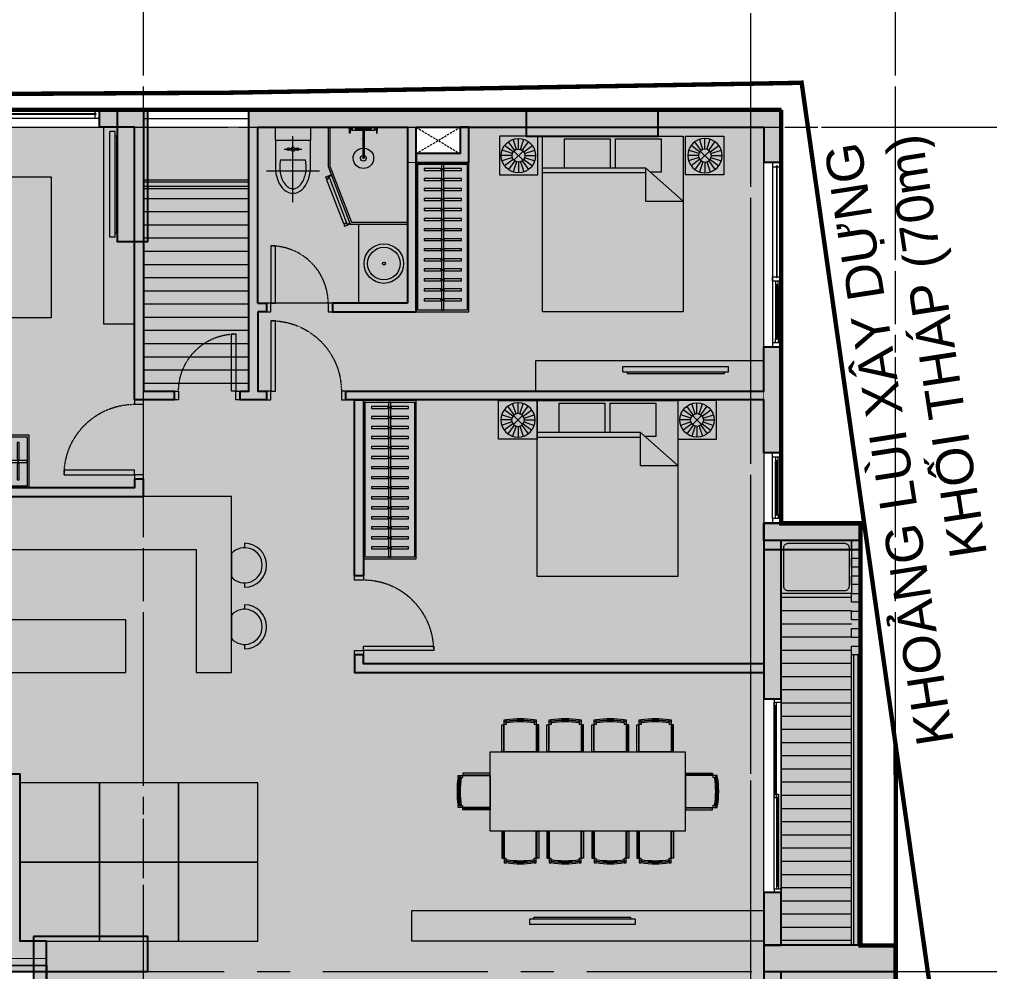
# Model space of a CAD drawing. Header units: millimetres. Extents: x -100356 to 314685, y 446 to 1273965.
# Drawn here: x 71782 to 82809, y 1026532 to 1037358 of the extents above; entities that cross this region are included whole.
import ezdxf
from ezdxf.enums import TextEntityAlignment as Align

# ---------------------------------------------------------------- set-up
doc = ezdxf.new("R2010")
doc.units = ezdxf.units.MM
for name, pattern in [('A1 - dp$0$DASHED2', [0.375, 0.25, -0.125]), ('CENTER', [2, 1.25, -0.25, 0.25, -0.25]), ('CENTER2', [28.575, 19.05, -3.175, 3.175, -3.175]), ('Dash', [6, 3, -3]), ('DASHED2', [0.375, 0.25, -0.125]), ('Kume - Grid Line', [10.5, 6, -1.25, 2, -1.25]), ('VL2 - tb$0$HIDDEN', [0.375, 0.25, -0.125]), ('VL4 - dp$0$HIDDEN', [0.375, 0.25, -0.125])]:
    doc.linetypes.add(name, pattern=pattern)
for name, color, linetype, lineweight in [('@ color hatch', 7, 'Continuous', 13), ('A-_ANOT----_D', 7, 'Continuous', 5), ('A.Axis', 251, 'CENTER2', 13), ('A1 - dp$0$A.Door', 4, 'Continuous', 13), ('A1 - dp$0$A.HACH 250', 250, 'Continuous', 5), ('A1 - dp$0$CUA', 5, 'Continuous', 9), ('A1 - dp$0$FURNITURE', 8, 'Continuous', 5), ('A1 - dp$0$KHCUA', 3, 'Continuous', 13), ('A1 - dp$0$TUONG 2', 2, 'Continuous', 25), ('A2 - dp$0$A.Door', 4, 'Continuous', 13), ('A2 - dp$0$A.HACH 250', 250, 'Continuous', 5), ('A2 - dp$0$CUA', 5, 'Continuous', 9), ('A2 - dp$0$TUONG 2', 2, 'Continuous', 25), ('A3 - dp$0$FURNITURE', 8, 'Continuous', 5), ('A3 - dp$0$TUONG 2', 2, 'Continuous', 25), ('GJ', 1, 'Continuous', 13), ('Hatch-wall', 251, 'Continuous', 5), ('KÍNH', 150, 'Continuous', 9), ('LC.HA', 250, 'Continuous', 9), ('LGI', 250, 'CENTER', 9), ('TEXT', 6, 'Continuous', 20), ('VL2 - tb$0$A.Door', 4, 'Continuous', 13), ('VL2 - tb$0$A.HACH 250', 250, 'Continuous', 5), ('VL2 - tb$0$CUA', 5, 'Continuous', 9), ('VL2 - tb$0$FURNITURE', 8, 'Continuous', 5), ('VL2 - tb$0$TUONG 2', 2, 'Continuous', 35), ('VL3 - tb$0$$7$FURNITURE', 8, 'Continuous', 5), ('VL4 - dp$0$CUA', 5, 'Continuous', 9)]:
    doc.layers.add(name, color=color, linetype=linetype, lineweight=lineweight)
doc.layers.add('STR', color=7, linetype='Continuous')
doc.styles.add('A1 - dp$0$GHICHU-C', font='Font - TrueType - Arial.ttf', dxfattribs={"width": 0.7})
doc.styles.add('VnArial', font='Font - TrueType - Arial.ttf')

# ---------------------------------------------------------------- blocks, each defined once
blk = doc.blocks.new('VL4 - dp$0$Bed 1600')
at = {"linetype": 'Continuous'}
for p, q in [((2, -80), (2, 0)), ((2, 0), (66, 0)), ((66, 0), (66, -80)), ((12, -1.2), (32.8, -1.2)), ((12, -14.4), (12, -1.2)), ((32.8, -1.2), (32.8, -14.4)), ((35.2, -1.2), (56, -1.2)), ((35.2, -14.4), (35.2, -1.2)), ((56, -1.2), (56, -16.4)), ((2, -14.4), (48.8, -14.4)), ((48.8, -16.8), (2, -16.8)), ((66, -29.6), (48.8, -14.4)), ((48.8, -14.4), (48.8, -29.6)), ((56, -16.4), (50.8, -16.4)), ((48.8, -29.6), (66, -29.6)), ((66, -80), (2, -80))]:
    blk.add_line(p, q, dxfattribs=at)
blk = doc.blocks.new('VL4 - dp$0$tab')
for p, q in [((439, 0), (0, 0)), ((0, 0), (0, -439)), ((439, -439), (439, 0)), ((158, -179), (60, -108)), ((174, -163), (103, -65)), ((195, -153), (157, -37)), ((217, -149), (217, -27)), ((240, -153), (278, -37)), ((260, -163), (332, -65)), ((277, -179), (375, -108)), ((148, -200), (32, -162)), ((166, -171), (269, -274)), ((269, -171), (166, -274)), ((287, -200), (403, -162)), ((144, -222), (22, -222)), ((148, -245), (32, -283)), ((158, -265), (60, -337)), ((174, -282), (103, -380)), ((195, -292), (157, -408)), ((217, -296), (217, -418)), ((217, -296), (217, -418)), ((240, -292), (278, -408)), ((260, -282), (332, -380)), ((277, -265), (375, -337)), ((287, -245), (403, -283)), ((291, -222), (412, -222)), ((0, -439), (439, -439))]:
    blk.add_line(p, q)
for radius in [195, 73.2]:
    blk.add_circle((217, -222), radius)
blk = doc.blocks.new('*U189')
for points in [[(0, 100), (50, 100), (50, 0), (0, 0)], [(50, 0), (100, 0), (100, -800), (50, -800)], [(850, 100), (900, 100), (900, 0), (850, 0)]]:
    blk.add_lwpolyline(points, close=True)
at = {"linetype": 'VL4 - dp$0$HIDDEN'}
blk.add_arc((50, 0), 800, 270, 0, dxfattribs=at)
blk = doc.blocks.new('*U195')
for points in [[(0, 600), (0, 0), (1800, 0), (1800, 600)], [(1780, 580), (1780, 20), (20, 20), (20, 580)]]:
    blk.add_lwpolyline(points, close=True)
at = {"ltscale": 6}
for points in [[(91, 313), (91, 515), (69, 515), (69, 313)], [(205, 313), (205, 515), (183, 515), (183, 313)], [(319, 313), (319, 515), (297, 515), (297, 313)], [(433, 313), (433, 515), (411, 515), (411, 313)], [(547, 313), (547, 515), (525, 515), (525, 313)], [(661, 313), (661, 515), (639, 515), (639, 313)], [(775, 313), (775, 515), (753, 515), (753, 313)], [(889, 313), (889, 515), (867, 515), (867, 313)], [(1003, 313), (1003, 515), (981, 515), (981, 313)], [(1117, 313), (1117, 515), (1095, 515), (1095, 313)], [(1231, 313), (1231, 515), (1209, 515), (1209, 313)], [(1345, 313), (1345, 515), (1323, 515), (1323, 313)], [(1459, 313), (1459, 515), (1437, 515), (1437, 313)], [(1573, 313), (1573, 515), (1551, 515), (1551, 313)], [(1687, 313), (1687, 515), (1665, 515), (1665, 313)], [(69, 287), (69, 92), (91, 92), (91, 287)], [(183, 287), (183, 92), (205, 92), (205, 287)], [(297, 287), (297, 92), (319, 92), (319, 287)], [(411, 287), (411, 92), (433, 92), (433, 287)], [(525, 287), (525, 92), (547, 92), (547, 287)], [(639, 287), (639, 92), (661, 92), (661, 287)], [(753, 287), (753, 92), (775, 92), (775, 287)], [(867, 287), (867, 92), (889, 92), (889, 287)], [(981, 287), (981, 92), (1003, 92), (1003, 287)], [(1095, 287), (1095, 92), (1117, 92), (1117, 287)], [(1209, 287), (1209, 92), (1231, 92), (1231, 287)], [(1323, 287), (1323, 92), (1345, 92), (1345, 287)], [(1437, 287), (1437, 92), (1459, 92), (1459, 287)], [(1551, 287), (1551, 92), (1573, 92), (1573, 287)], [(1665, 287), (1665, 92), (1687, 92), (1687, 287)]]:
    blk.add_lwpolyline(points, dxfattribs=at)
for points in [[(1780, 287), (1780, 313), (20, 313), (20, 287)], [(83, 319), (78, 319), (78, 280), (83, 280)], [(197, 319), (192, 319), (192, 280), (197, 280)], [(311, 319), (306, 319), (306, 280), (311, 280)], [(425, 319), (420, 319), (420, 280), (425, 280)], [(539, 319), (534, 319), (534, 280), (539, 280)], [(653, 319), (648, 319), (648, 280), (653, 280)], [(767, 319), (762, 319), (762, 280), (767, 280)], [(881, 319), (876, 319), (876, 280), (881, 280)], [(995, 319), (990, 319), (990, 280), (995, 280)], [(1109, 319), (1104, 319), (1104, 280), (1109, 280)], [(1223, 319), (1218, 319), (1218, 280), (1223, 280)], [(1337, 319), (1332, 319), (1332, 280), (1337, 280)], [(1451, 319), (1446, 319), (1446, 280), (1451, 280)], [(1565, 319), (1560, 319), (1560, 280), (1565, 280)], [(1679, 319), (1674, 319), (1674, 280), (1679, 280)]]:
    blk.add_lwpolyline(points, close=True, dxfattribs=at)
blk = doc.blocks.new('VL4 - dp$0$A$C4E823157')
for p, q in [((-600, 20), (-600, 80)), ((-600, 80), (600, 80)), ((-600, 20), (600, 20)), ((-551, 20), (-551, 0)), ((-551, 0), (551, 0)), ((551, 20), (551, 0)), ((600, 20), (600, 80))]:
    blk.add_line(p, q)
blk = doc.blocks.new('VL2 - tb$0$A$C6FE626A3')
for p, q in [((-90, 606), (-150, 606)), ((-150, -594), (-150, 606)), ((-90, -594), (-90, 606)), ((-90, 557), (-70, 557)), ((-70, -545), (-70, 557)), ((-90, -545), (-70, -545)), ((-90, -594), (-150, -594))]:
    blk.add_line(p, q)
blk = doc.blocks.new('*U294')
for points in [[(0, 600), (0, 0), (1800, 0), (1800, 600)], [(1780, 580), (1780, 20), (20, 20), (20, 580)]]:
    blk.add_lwpolyline(points, close=True)
at = {"ltscale": 6}
for points in [[(91, 313), (91, 515), (69, 515), (69, 313)], [(205, 313), (205, 515), (183, 515), (183, 313)], [(319, 313), (319, 515), (297, 515), (297, 313)], [(433, 313), (433, 515), (411, 515), (411, 313)], [(547, 313), (547, 515), (525, 515), (525, 313)], [(661, 313), (661, 515), (639, 515), (639, 313)], [(775, 313), (775, 515), (753, 515), (753, 313)], [(889, 313), (889, 515), (867, 515), (867, 313)], [(1003, 313), (1003, 515), (981, 515), (981, 313)], [(1117, 313), (1117, 515), (1095, 515), (1095, 313)], [(1231, 313), (1231, 515), (1209, 515), (1209, 313)], [(1345, 313), (1345, 515), (1323, 515), (1323, 313)], [(1459, 313), (1459, 515), (1437, 515), (1437, 313)], [(1573, 313), (1573, 515), (1551, 515), (1551, 313)], [(1687, 313), (1687, 515), (1665, 515), (1665, 313)], [(69, 287), (69, 92), (91, 92), (91, 287)], [(183, 287), (183, 92), (205, 92), (205, 287)], [(297, 287), (297, 92), (319, 92), (319, 287)], [(411, 287), (411, 92), (433, 92), (433, 287)], [(525, 287), (525, 92), (547, 92), (547, 287)], [(639, 287), (639, 92), (661, 92), (661, 287)], [(753, 287), (753, 92), (775, 92), (775, 287)], [(867, 287), (867, 92), (889, 92), (889, 287)], [(981, 287), (981, 92), (1003, 92), (1003, 287)], [(1095, 287), (1095, 92), (1117, 92), (1117, 287)], [(1209, 287), (1209, 92), (1231, 92), (1231, 287)], [(1323, 287), (1323, 92), (1345, 92), (1345, 287)], [(1437, 287), (1437, 92), (1459, 92), (1459, 287)], [(1551, 287), (1551, 92), (1573, 92), (1573, 287)], [(1665, 287), (1665, 92), (1687, 92), (1687, 287)]]:
    blk.add_lwpolyline(points, dxfattribs=at)
for points in [[(1780, 287), (1780, 313), (20, 313), (20, 287)], [(83, 319), (78, 319), (78, 280), (83, 280)], [(197, 319), (192, 319), (192, 280), (197, 280)], [(311, 319), (306, 319), (306, 280), (311, 280)], [(425, 319), (420, 319), (420, 280), (425, 280)], [(539, 319), (534, 319), (534, 280), (539, 280)], [(653, 319), (648, 319), (648, 280), (653, 280)], [(767, 319), (762, 319), (762, 280), (767, 280)], [(881, 319), (876, 319), (876, 280), (881, 280)], [(995, 319), (990, 319), (990, 280), (995, 280)], [(1109, 319), (1104, 319), (1104, 280), (1109, 280)], [(1223, 319), (1218, 319), (1218, 280), (1223, 280)], [(1337, 319), (1332, 319), (1332, 280), (1337, 280)], [(1451, 319), (1446, 319), (1446, 280), (1451, 280)], [(1565, 319), (1560, 319), (1560, 280), (1565, 280)], [(1679, 319), (1674, 319), (1674, 280), (1679, 280)]]:
    blk.add_lwpolyline(points, close=True, dxfattribs=at)
blk = doc.blocks.new('VL2 - tb$0$Bed 1600')
at = {"linetype": 'Continuous'}
for p, q in [((2, -80), (2, 0)), ((2, 0), (66, 0)), ((66, 0), (66, -80)), ((12, -1.2), (32.8, -1.2)), ((12, -14.4), (12, -1.2)), ((32.8, -1.2), (32.8, -14.4)), ((35.2, -1.2), (56, -1.2)), ((35.2, -14.4), (35.2, -1.2)), ((56, -1.2), (56, -16.4)), ((2, -14.4), (48.8, -14.4)), ((48.8, -16.8), (2, -16.8)), ((66, -29.6), (48.8, -14.4)), ((48.8, -14.4), (48.8, -29.6)), ((56, -16.4), (50.8, -16.4)), ((48.8, -29.6), (66, -29.6)), ((66, -80), (2, -80))]:
    blk.add_line(p, q, dxfattribs=at)
blk = doc.blocks.new('VL2 - tb$0$cua so 1')
at = {"layer": 'VL2 - tb$0$A.Door', "ltscale": 0.5}
for p, q in [((1400, 65), (2000, 65)), ((1400, 35), (2000, 35))]:
    blk.add_line(p, q, dxfattribs=at)
for points in [[(0, 0), (2100, 0), (2100, 100), (0, 100)], [(2050, 100), (2050, 0), (2100, 0), (2100, 100)]]:
    blk.add_lwpolyline(points, close=True, dxfattribs=at)
for points in [[(50, 55), (50, 100), (0, 100), (0, 0), (50, 0), (50, 45), (40, 45), (40, 55), (50, 55)], [(1300, 55), (1300, 100), (1350, 100), (1350, 0), (1300, 0), (1300, 45), (1310, 45), (1310, 55), (1300, 55)], [(1400, 55), (1400, 65), (1350, 65), (1350, 35), (1400, 35), (1400, 45), (1390, 45), (1390, 55), (1400, 55)], [(2000, 55), (2000, 65), (2050, 65), (2050, 35), (2000, 35), (2000, 45), (2010, 45), (2010, 55), (2000, 55)]]:
    blk.add_lwpolyline(points, dxfattribs=at)
at = {"layer": 'VL2 - tb$0$A.HACH 250', "ltscale": 0.5}
for points in [[(40, 45), (1310, 45), (1310, 55), (40, 55)], [(1390, 45), (2010, 45), (2010, 55), (1390, 55)]]:
    blk.add_lwpolyline(points, close=True, dxfattribs=at)
blk = doc.blocks.new('*U414')
for points in [[(0, 600), (0, 0), (1700, 0), (1700, 600)], [(1680, 580), (1680, 20), (20, 20), (20, 580)]]:
    blk.add_lwpolyline(points, close=True)
at = {"ltscale": 6}
for points in [[(91, 313), (91, 515), (69, 515), (69, 313)], [(205, 313), (205, 515), (183, 515), (183, 313)], [(319, 313), (319, 515), (297, 515), (297, 313)], [(433, 313), (433, 515), (411, 515), (411, 313)], [(547, 313), (547, 515), (525, 515), (525, 313)], [(661, 313), (661, 515), (639, 515), (639, 313)], [(775, 313), (775, 515), (753, 515), (753, 313)], [(889, 313), (889, 515), (867, 515), (867, 313)], [(1003, 313), (1003, 515), (981, 515), (981, 313)], [(1117, 313), (1117, 515), (1095, 515), (1095, 313)], [(1231, 313), (1231, 515), (1209, 515), (1209, 313)], [(1345, 313), (1345, 515), (1323, 515), (1323, 313)], [(1459, 313), (1459, 515), (1437, 515), (1437, 313)], [(1573, 313), (1573, 515), (1551, 515), (1551, 313)], [(69, 287), (69, 92), (91, 92), (91, 287)], [(183, 287), (183, 92), (205, 92), (205, 287)], [(297, 287), (297, 92), (319, 92), (319, 287)], [(411, 287), (411, 92), (433, 92), (433, 287)], [(525, 287), (525, 92), (547, 92), (547, 287)], [(639, 287), (639, 92), (661, 92), (661, 287)], [(753, 287), (753, 92), (775, 92), (775, 287)], [(867, 287), (867, 92), (889, 92), (889, 287)], [(981, 287), (981, 92), (1003, 92), (1003, 287)], [(1095, 287), (1095, 92), (1117, 92), (1117, 287)], [(1209, 287), (1209, 92), (1231, 92), (1231, 287)], [(1323, 287), (1323, 92), (1345, 92), (1345, 287)], [(1437, 287), (1437, 92), (1459, 92), (1459, 287)], [(1551, 287), (1551, 92), (1573, 92), (1573, 287)]]:
    blk.add_lwpolyline(points, dxfattribs=at)
for points in [[(1680, 287), (1680, 313), (20, 313), (20, 287)], [(83, 319), (78, 319), (78, 280), (83, 280)], [(197, 319), (192, 319), (192, 280), (197, 280)], [(311, 319), (306, 319), (306, 280), (311, 280)], [(425, 319), (420, 319), (420, 280), (425, 280)], [(539, 319), (534, 319), (534, 280), (539, 280)], [(653, 319), (648, 319), (648, 280), (653, 280)], [(767, 319), (762, 319), (762, 280), (767, 280)], [(881, 319), (876, 319), (876, 280), (881, 280)], [(995, 319), (990, 319), (990, 280), (995, 280)], [(1109, 319), (1104, 319), (1104, 280), (1109, 280)], [(1223, 319), (1218, 319), (1218, 280), (1223, 280)], [(1337, 319), (1332, 319), (1332, 280), (1337, 280)], [(1451, 319), (1446, 319), (1446, 280), (1451, 280)], [(1565, 319), (1560, 319), (1560, 280), (1565, 280)]]:
    blk.add_lwpolyline(points, close=True, dxfattribs=at)
blk = doc.blocks.new('VL2 - tb$0$tab')
for p, q in [((439, 0), (0, 0)), ((0, 0), (0, -439)), ((439, -439), (439, 0)), ((158, -179), (60, -108)), ((174, -163), (103, -65)), ((195, -153), (157, -37)), ((217, -149), (217, -27)), ((240, -153), (278, -37)), ((260, -163), (332, -65)), ((277, -179), (375, -108)), ((148, -200), (32, -162)), ((166, -171), (269, -274)), ((269, -171), (166, -274)), ((287, -200), (403, -162)), ((144, -222), (22, -222)), ((148, -245), (32, -283)), ((158, -265), (60, -337)), ((174, -282), (103, -380)), ((195, -292), (157, -408)), ((217, -296), (217, -418)), ((217, -296), (217, -418)), ((240, -292), (278, -408)), ((260, -282), (332, -380)), ((277, -265), (375, -337)), ((287, -245), (403, -283)), ((291, -222), (412, -222)), ((0, -439), (439, -439))]:
    blk.add_line(p, q)
for radius in [195, 73.2]:
    blk.add_circle((217, -222), radius)
blk = doc.blocks.new('*U135')
for points in [[(-700, 100), (-750, 100), (-750, 0), (-700, 0)], [(-50, 0), (-100, 0), (-100, -650), (-50, -650)], [(0, 100), (-50, 100), (-50, 0), (0, 0)]]:
    blk.add_lwpolyline(points, close=True)
at = {"linetype": 'VL2 - tb$0$HIDDEN'}
blk.add_arc((-50, 0), 650, 180, 270, dxfattribs=at)
blk = doc.blocks.new('A1 - dp$0$A$C4168242D')
for points in [[(300, 750), (300, 0)], [(0, 400), (600, 400)], [(100, 350), (100, 50), (500, 50), (500, 350)], [(157, 276), (443, 276)], [(400, 150), (200, 150)]]:
    blk.add_lwpolyline(points)
for centre, radius in [((250, 150), 15), ((300, 150), 25), ((350, 150), 15)]:
    blk.add_circle(centre, radius)
blk.add_ellipse((300, 350), major_axis=(0, 300), ratio=0.666667, start_param=4.712389, end_param=7.853982)
blk.add_open_spline([(443, 276), (444, 283), (446, 291), (449, 313), (450, 328), (450, 356), (450, 370), (447, 399), (445, 413), (440, 440), (437, 453), (428, 478), (424, 490), (413, 512), (408, 522), (396, 540), (391, 547), (380, 560), (374, 566), (363, 576), (357, 580), (346, 588), (340, 591), (328, 595), (323, 597), (311, 599), (306, 600), (295, 600), (289, 600), (278, 597), (273, 596), (261, 591), (255, 588), (244, 581), (238, 577), (226, 567), (221, 561), (210, 548), (204, 541), (194, 525), (189, 517), (180, 499), (176, 489), (169, 469), (165, 459), (160, 437), (157, 426), (153, 404), (152, 392), (150, 369), (150, 357), (150, 333), (151, 321), (153, 298), (155, 287), (157, 276)], degree=3, knots=[4.428595, 4.428595, 4.428595, 4.428595, 4.521718, 4.521718, 4.681946, 4.681946, 4.842175, 4.842175, 5.002403, 5.002403, 5.162632, 5.162632, 5.32286, 5.32286, 5.483089, 5.483089, 5.615862, 5.615862, 5.748636, 5.748636, 5.88141, 5.88141, 6.014184, 6.014184, 6.146958, 6.146958, 6.279732, 6.279732, 6.412506, 6.412506, 6.545279, 6.545279, 6.678053, 6.678053, 6.810827, 6.810827, 6.943601, 6.943601, 7.076375, 7.076375, 7.209149, 7.209149, 7.341922, 7.341922, 7.474696, 7.474696, 7.60747, 7.60747, 7.740244, 7.740244, 7.873018, 7.873018, 8.005792, 8.005792, 8.137776, 8.137776, 8.137776, 8.137776])
blk = doc.blocks.new('A1 - dp$0$A$C722D3D91')
at = {"ltscale": 0.07}
for radius in [225, 185, 17]:
    blk.add_circle((0, 0), radius, dxfattribs=at)
blk = doc.blocks.new('A1 - dp$0$A$C588A0D6B')
for p, q in [((-122, -38), (123, -38)), ((-122, -59), (-122, -38)), ((123, -59), (-122, -59)), ((-11, -64), (-11, -211)), ((9, -65), (9, -211)), ((123, -38), (123, -59)), ((9, -211), (-11, -211)), ((9, -220), (-11, -220)), ((-11, -220), (-11, -507)), ((9, -220), (9, -507)), ((9, -507), (-11, -507))]:
    blk.add_line(p, q)
for points in [[(-178, -37), (-208, -37), (-208, -82), (-178, -82)], [(-208, -37), (-197, -37), (-197, -129), (-208, -129)], [(179, -37), (208, -37), (208, -82), (179, -82)], [(208, -37), (198, -37), (198, -129), (208, -129)]]:
    blk.add_lwpolyline(points, close=True)
blk.add_lwpolyline([(-11, -82), (-171, -82), (-171, -38), (172, -38), (172, -82), (9, -82)])
for centre, radius, start, end in [((0, 431), 505, 255.9943, 268.6524), ((0, 0), 65.5, 243.6552, 296.3448), ((0, 431), 505, 271.0236, 284.0057), ((-8, -215), 5.39, 127.2582, 232.7418), ((6, -215), 5.39, 307.2582, 52.7418), ((-1, -507), 155, 93.8501, 86.1499), ((-1, -507), 43, 104.0595, 75.9405)]:
    blk.add_arc(centre, radius, start, end)
blk = doc.blocks.new('A1 - dp$0$A$C487079A1')
for points in [[(34, 589), (34, 600), (0, 600), (0, 589)], [(68, 578), (68, 600), (34, 600), (34, 578)], [(34, 0), (34, 11), (0, 11), (0, 0)], [(68, 22), (68, 0), (34, 0), (34, 22)]]:
    blk.add_lwpolyline(points, close=True)
blk.add_lwpolyline([(34, 147), (34, 27), (67, 27), (67, 573), (34, 573), (34, 147)])
blk = doc.blocks.new('*U293')
at = {"layer": 'VL2 - tb$0$FURNITURE'}
for p, q in [((0, 100), (1200, 100)), ((0, 75), (1200, 75)), ((0, 25), (1200, 25)), ((0, 0), (1200, 0))]:
    blk.add_line(p, q, dxfattribs=at)
blk = doc.blocks.new('VL4 - dp$0$1012')
for p, q in [((397, 192), (13, 192)), ((13, 192), (13, 169)), ((52, 169), (13, 169)), ((36, 169), (36, 192)), ((52, 169), (67, 169)), ((67, 169), (67, 192)), ((397, 222), (71, 222)), ((71, 222), (71, 202)), ((71, 202), (397, 202)), ((397, 202), (397, 222)), ((397, -192), (397, 192)), ((52, -169), (13, -169)), ((13, -169), (13, -192)), ((13, -192), (397, -192)), ((36, -192), (36, -169)), ((52, -169), (67, -169)), ((67, -192), (67, -169)), ((71, -202), (397, -202)), ((71, -222), (71, -202)), ((397, -222), (71, -222)), ((397, -202), (397, -222))]:
    blk.add_line(p, q)
at = {"extrusion": (0, 0, -1)}
for centre, major_axis, start_param, end_param in [((1073, 0), (759, 759), 3.768877, 4.085105), ((1073, 0), (748, 748), 3.766561, 4.087421), ((1094, 0), (759, 759), 3.768877, 4.085105), ((1094, 0), (748, 748), 3.766561, 4.087421)]:
    blk.add_ellipse(centre, major_axis=major_axis, ratio=1, start_param=start_param, end_param=end_param, dxfattribs=at)
blk = doc.blocks.new('A1 - dp$0$cua so 1')
at = {"layer": 'A1 - dp$0$A.Door', "ltscale": 0.5}
for p, q in [((1400, 65), (2000, 65)), ((1400, 35), (2000, 35))]:
    blk.add_line(p, q, dxfattribs=at)
for points in [[(0, 0), (2100, 0), (2100, 100), (0, 100)], [(2050, 100), (2050, 0), (2100, 0), (2100, 100)]]:
    blk.add_lwpolyline(points, close=True, dxfattribs=at)
for points in [[(50, 55), (50, 100), (0, 100), (0, 0), (50, 0), (50, 45), (40, 45), (40, 55), (50, 55)], [(1300, 55), (1300, 100), (1350, 100), (1350, 0), (1300, 0), (1300, 45), (1310, 45), (1310, 55), (1300, 55)], [(1400, 55), (1400, 65), (1350, 65), (1350, 35), (1400, 35), (1400, 45), (1390, 45), (1390, 55), (1400, 55)], [(2000, 55), (2000, 65), (2050, 65), (2050, 35), (2000, 35), (2000, 45), (2010, 45), (2010, 55), (2000, 55)]]:
    blk.add_lwpolyline(points, dxfattribs=at)
at = {"layer": 'A1 - dp$0$A.HACH 250', "ltscale": 0.5}
for points in [[(40, 45), (1310, 45), (1310, 55), (40, 55)], [(1390, 45), (2010, 45), (2010, 55), (1390, 55)]]:
    blk.add_lwpolyline(points, close=True, dxfattribs=at)
blk = doc.blocks.new('*U272')
at = {"layer": 'A3 - dp$0$FURNITURE'}
for p, q in [((0, 100), (3300, 100)), ((0, 75), (3300, 75)), ((0, 25), (3300, 25)), ((0, 0), (3300, 0))]:
    blk.add_line(p, q, dxfattribs=at)
blk = doc.blocks.new('*U239')
for p, q in [((50, 0), (1538, 0)), ((100, 0), (100, -30)), ((1488, 0), (1488, -30)), ((1538, 0), (1538, -30)), ((50, -30), (1538, -30)), ((1488, -35), (1488, -65)), ((1488, -35), (2975, -35)), ((1488, -65), (2975, -65)), ((1538, -35), (1538, -65)), ((2925, -35), (2925, -65))]:
    blk.add_line(p, q)
at = {"color": 8}
for p, q in [((100, -15), (1488, -15)), ((1538, -50), (2925, -50))]:
    blk.add_line(p, q, dxfattribs=at)
for points in [[(0, 0), (50, 0), (50, -110), (0, -110)], [(2975, 0), (3025, 0), (3025, -110), (2975, -110)]]:
    blk.add_lwpolyline(points, close=True)
for points in [[(2975, 0), (50, 0)], [(2975, -110), (50, -110)]]:
    blk.add_lwpolyline(points)
at = {"layer": 'A1 - dp$0$KHCUA', "style": 'A1 - dp$0$GHICHU-C', "flags": 1}
for tag, p in [('TEN_CUA', (450, -184)), ('KICH_THUOC', (450, -300)), ('QUI_CACH', (450, -421))]:
    blk.add_attdef(tag, text='', height=50, dxfattribs=at).set_placement(p, align=Align.MIDDLE)
blk = doc.blocks.new('*U66')
at = {"layer": 'A2 - dp$0$A.Door', "ltscale": 0.5}
for p, q in [((750, 100), (50, 100)), ((50, 0), (750, 0)), ((100, 65), (700, 65)), ((100, 35), (700, 35)), ((800, 0), (800, 100))]:
    blk.add_line(p, q, dxfattribs=at)
for points in [[(50, 100), (50, 0), (0, 0), (0, 100)], [(750, 100), (750, 0), (800, 0), (800, 100)]]:
    blk.add_lwpolyline(points, close=True, dxfattribs=at)
for points in [[(100, 55), (100, 65), (50, 65), (50, 35), (100, 35), (100, 45), (90, 45), (90, 55), (100, 55)], [(700, 55), (700, 65), (750, 65), (750, 35), (700, 35), (700, 45), (710, 45), (710, 55), (700, 55)]]:
    blk.add_lwpolyline(points, dxfattribs=at)
at = {"layer": 'A2 - dp$0$A.HACH 250', "ltscale": 0.5}
blk.add_lwpolyline([(90, 45), (710, 45), (710, 55), (90, 55)], close=True, dxfattribs=at)
blk = doc.blocks.new('VL4 - dp$0$CT3 MBT 11-31$0$ghe bar')
for p, q in [((-250, -250), (-200, -250)), ((200, -250), (250, -250)), ((-132, -400), (132, -400))]:
    blk.add_line(p, q)
for radius, start, end in [(250, 0, 180), (200, 311.4096, 228.5904)]:
    blk.add_arc((0, -250), radius, start, end)
blk = doc.blocks.new('VL5 - revised')
at = {"layer": '@ color hatch', "ltscale": 0.5}
h = blk.add_hatch(color=191, dxfattribs=at)
h.dxf.hatch_style = 1
h.paths.add_polyline_path([(250, 9600), (3050, 9600), (3050, 8300), (3350, 8300), (3350, 9600), (6350, 9600), (6350, 9200), (7050, 9200), (7050, 9600), (7700, 9600), (7700, 9500), (9200, 9500), (9200, 9600), (10400, 9600), (10400, 696), (10400, 696), (10400, -3000), (11700, -3000), (11700, -5850), (10399, -5850), (10399, -5925), (2250, -5925), (2250, -2450), (2650, -2450), (2650, -1500), (2250, -1500), (2250, 150), (1150, 150), (1150, 550), (250, 550), (250, 2246), (250, 2246)])
h.paths.add_polyline_path([(10600, 300), (11500, 300), (11500, 4900), (10600, 4900)], flags=17)
h.paths.add_polyline_path([(10600, 0), (11900, 0), (11900, -2800), (10600, -2800)])
at = {"layer": 'A1 - dp$0$A.HACH 250'}
h = blk.add_hatch(dxfattribs=at)
h.set_pattern_fill('_USER', color=256, scale=150, angle=180, pattern_type=0)
h.set_pattern_definition([(180, (-50170.26, -218712.42), (-6e-14, -150), [])])
h.paths.add_polyline_path([(10600, 4300), (10600, 3400), (10600, 3400), (10600, 300), (11400, 300), (11400, 2469), (11400, 4300)])
at = {"layer": 'Hatch-wall', "ltscale": 0.5}
h = blk.add_hatch(color=256, dxfattribs=at)
h.dxf.hatch_style = 1
h.paths.add_polyline_path([(2250, 346), (2250, 346), (1950, 346), (1950, 2246), (1750, 2246), (1750, 2146), (1850, 2146), (1850, 150), (250, 150), (250, 2146), (1000, 2146), (1000, 2246), (850, 2246), (250, 2246), (250, 2846), (250, 2846), (250, 5400), (3350, 5400), (3350, 5500), (3350, 5600), (3250, 5600), (3250, 5500), (250, 5500), (250, 9600), (750, 9600), (750, 9800), (50, 9800), (50, 0), (2100, 0), (2100, -100), (2250, -100), (2250, 346)])
h = blk.add_hatch(color=256, dxfattribs=at)
h.dxf.hatch_style = 1
h.paths.add_polyline_path([(3350, 9800), (3350, 6600), (3700, 6600), (3700, 6500), (3250, 6500), (3250, 9600), (2850, 9600), (2850, 9800)])
h = blk.add_hatch(color=256, dxfattribs=at)
h.dxf.hatch_style = 1
h.paths.add_polyline_path([(10600, 9800), (4550, 9800), (4550, 6600), (4450, 6600), (4450, 6500), (4750, 6500), (4750, 6600), (4650, 6600), (4650, 7500), (4750, 7500), (4750, 7600), (4650, 7600), (4650, 9600), (6350, 9600), (6350, 7600), (5500, 7600), (5500, 7500), (6250, 7500), (6450, 7500), (6450, 9600), (10400, 9600), (10400, 9200), (10600, 9200)])
h = blk.add_hatch(color=256, dxfattribs=at)
h.dxf.hatch_style = 1
h.paths.add_polyline_path([(6450, 9200), (7050, 9200), (7050, 9600), (6950, 9600), (6950, 9300), (6450, 9300)])
h = blk.add_hatch(color=256, dxfattribs=at)
h.dxf.hatch_style = 1
h.paths.add_polyline_path([(10400, 5900), (10400, 6500), (5650, 6500), (5650, 6600), (10400, 6600), (10400, 7100), (10600, 7100), (10600, 5900)])
edge = h.paths.add_edge_path()
edge.add_line((5850, 6500), (5850, 4500))
edge.add_line((5850, 4500), (5750, 4500))
edge.add_line((5750, 4500), (5750, 6500))
h = blk.add_hatch(color=256, dxfattribs=at)
h.dxf.hatch_style = 1
h.paths.add_polyline_path([(5750, 6500), (5850, 6500), (5850, 4500), (5750, 4500)])
h = blk.add_hatch(color=256, dxfattribs=at)
h.dxf.hatch_style = 1
h.paths.add_polyline_path([(10600, 4900), (10400, 4900), (10400, 3500), (5850, 3500), (5850, 3600), (5750, 3600), (5750, 3400), (10400, 3400), (10400, 3100), (10600, 3100)])
h.paths.add_polyline_path([(10400, 5100), (11500, 5100), (11500, 4900), (10400, 4900)])
h = blk.add_hatch(color=256, dxfattribs=at)
h.dxf.hatch_style = 1
h.paths.add_polyline_path([(10600, 900), (10400, 900), (10400, 300), (10600, 300)])
h = blk.add_hatch(color=256, dxfattribs=at)
h.dxf.hatch_style = 1
h.paths.add_polyline_path([(10600, 0), (11900, 0), (11900, 300), (10400, 300), (10400, -400), (10600, -400)])
at = {"layer": 'VL2 - tb$0$A.HACH 250'}
h = blk.add_hatch(dxfattribs=at)
h.set_pattern_fill('_USER', color=256, scale=150, angle=360, pattern_type=0)
h.set_pattern_definition([(360, (63926.53, 232522.87), (4e-14, 150), [])])
h.paths.add_polyline_path([(4550, 6600), (3350, 6600), (3350, 8900), (4550, 8900)])
at = {"layer": '@ color hatch', "color": 250, "ltscale": 10, "const_width": 10}
for points in [[(250, 9600), (3050, 9600), (3050, 8300), (3350, 8300), (3350, 9600), (6350, 9600), (6350, 9200), (7050, 9200), (7050, 9600), (7700, 9600), (7700, 9500), (9200, 9500), (9200, 9600), (10400, 9600), (10400, 696), (10400, 696), (10400, -3000)], [(2250, -1500), (2250, 150), (1150, 150)]]:
    blk.add_lwpolyline(points, dxfattribs=at)
at = {"layer": '@ color hatch', "color": 250, "linetype": 'Dash', "ltscale": 10, "const_width": 10}
blk.add_lwpolyline([(10600, 300), (11500, 300), (11500, 4900), (10600, 4900)], close=True, dxfattribs=at)
at = {"layer": '@ color hatch', "color": 250, "linetype": 'Dash', "ltscale": 10, "const_width": 10, "elevation": 0}
blk.add_lwpolyline([(10600, 0), (11900, 0), (11900, -2800), (10600, -2800)], close=True, dxfattribs=at)
at = {"layer": 'A1 - dp$0$A.HACH 250', "linetype": 'A1 - dp$0$DASHED2', "ltscale": 100}
for points in [[(6450, 9600), (6950, 9300)], [(6450, 9300), (6950, 9600)]]:
    blk.add_lwpolyline(points, dxfattribs=at)
at = {"layer": 'A1 - dp$0$A.HACH 250'}
blk.add_lwpolyline([(10600, 4900), (11400, 4900), (11400, 4300), (10600, 4300)], close=True, dxfattribs=at)
at = {"layer": 'A1 - dp$0$CUA'}
blk.add_line((10400, 7100), (10400, 9200), dxfattribs=at)
blk.add_lwpolyline([(10400, 3100), (10600, 3100), (10600, 900), (10400, 900)], close=True, dxfattribs=at)
at = {"layer": 'A1 - dp$0$FURNITURE'}
blk.add_lwpolyline([(10680, 4870), (11320, 4870, -0.414214), (11370, 4820), (11370, 4380, -0.414214), (11320, 4330), (10680, 4330, -0.414214), (10630, 4380), (10630, 4820, -0.414214)], format="xyb", close=True, dxfattribs=at)
at = {"layer": 'A1 - dp$0$FURNITURE', "elevation": 0}
for points in [[(11400, 4900), (11500, 4900), (11500, 4800), (11400, 4800)], [(11400, 4700), (11500, 4700), (11500, 4600), (11400, 4600)], [(11400, 4500), (11500, 4500), (11500, 4400), (11400, 4400)], [(11400, 4300), (11500, 4300), (11500, 4200), (11400, 4200)], [(11400, 4100), (11500, 4100), (11500, 4000), (11400, 4000)], [(11400, 3900), (11500, 3900), (11500, 3800), (11400, 3800)], [(11400, 3700), (11500, 3700), (11500, 3600), (11400, 3600)]]:
    blk.add_lwpolyline(points, close=True, dxfattribs=at)
at = {"layer": 'A1 - dp$0$TUONG 2'}
for p, q in [((10600, 9200), (10400, 9200)), ((10600, 7100), (10400, 7100)), ((10600, 5900), (10400, 5900))]:
    blk.add_line(p, q, dxfattribs=at)
at = {"layer": 'A1 - dp$0$TUONG 2', "ltscale": 0.5}
for points in [[(250, 5400), (3350, 5400), (3350, 5500), (3350, 5600), (3250, 5600), (3250, 5500), (250, 5500)], [(50, 0), (2100, 0), (2100, -100), (2250, -100), (2250, 346), (1950, 346), (1950, 2246), (1750, 2246)], [(3350, 9800), (3350, 6600), (3700, 6600), (3700, 6500), (3250, 6500), (3250, 9600), (2850, 9600), (2850, 9800), (3350, 9800), (3350, 9800)], [(4650, 7500), (4650, 6600), (4750, 6600), (4750, 6500), (4450, 6500), (4450, 6600), (4550, 6600), (4550, 9800), (10600, 9800), (10600, 9200)], [(4650, 9600), (6350, 9600)], [(4650, 7600), (4650, 9600)], [(6250, 7500), (6450, 7500), (6450, 9600), (10400, 9600), (10400, 9200)], [(6350, 9600), (6350, 7600)], [(4650, 7600), (4750, 7600), (4750, 7500), (4650, 7500)], [(6350, 7600), (5500, 7600), (5500, 7500), (6250, 7500)], [(10400, 5900), (10400, 6500), (5650, 6500), (5650, 6600), (10400, 6600), (10400, 7100)], [(10600, 7100), (10600, 5900)], [(5850, 6500), (5850, 4500), (5750, 4500), (5750, 6500)], [(10600, 0), (11900, 0), (11900, 300), (10400, 300), (10400, -400), (10600, -400), (10600, 0)]]:
    blk.add_lwpolyline(points, dxfattribs=at)
for points in [[(6450, 9200), (7050, 9200), (7050, 9600), (6950, 9600), (6950, 9300), (6450, 9300)], [(5750, 6500), (5850, 6500), (5850, 4500), (5750, 4500)], [(10400, 5100), (11500, 5100), (11500, 4900), (10400, 4900)], [(10600, 4900), (10400, 4900), (10400, 3500), (5850, 3500), (5850, 3600), (5750, 3600), (5750, 3400), (10400, 3400), (10400, 3100), (10600, 3100)], [(10600, 900), (10400, 900), (10400, 300), (10600, 300)]]:
    blk.add_lwpolyline(points, close=True, dxfattribs=at)
at = {"layer": 'A1 - dp$0$TUONG 2', "ltscale": 0.5, "elevation": 0}
blk.add_lwpolyline([(10600, 3100), (10600, 4900), (10400, 4900), (10400, 3400), (10400, 3100)], close=True, dxfattribs=at)
at = {"layer": 'A2 - dp$0$CUA'}
blk.add_line((10400, 5900), (10400, 5100), dxfattribs=at)
at = {"layer": 'KÍNH'}
for points in [[(5450, 9600), (5450, 9154), (5700, 8500), (6350, 8500)], [(5470, 9600), (5470, 9157), (5714, 8520), (6350, 8520)]]:
    blk.add_lwpolyline(points, dxfattribs=at)
at = {"layer": 'VL2 - tb$0$A.HACH 250'}
for points in [[(3350, 9700), (4550, 9700), (4550, 9800), (3350, 9800)], [(1950, 1246), (2850, 1246), (2850, 2146), (1950, 2146)], [(2850, 1246), (3750, 1246), (3750, 2146), (2850, 2146)], [(3750, 1246), (4650, 1246), (4650, 2146), (3750, 2146)], [(1950, 346), (2850, 346), (2850, 1246), (1950, 1246)], [(2850, 346), (3750, 346), (3750, 1246), (2850, 1246)], [(3750, 346), (4650, 346), (4650, 1246), (3750, 1246)]]:
    blk.add_lwpolyline(points, close=True, dxfattribs=at)
at = {"layer": 'VL2 - tb$0$CUA'}
for p, q in [((750, 9600), (2850, 9600)), ((5500, 7600), (4750, 7600))]:
    blk.add_line(p, q, dxfattribs=at)
at = {"layer": 'VL3 - tb$0$$7$FURNITURE'}
for points in [[(2900, 9600), (3250, 9600), (3250, 7360), (2900, 7360)], [(5250, 9450), (4850, 9450), (4850, 9600), (5250, 9600)], [(6350, 7600), (5800, 7600), (5800, 8500), (6350, 8500)], [(10400, 6950), (10400, 6600), (7810, 6600), (7810, 6950)], [(3150, 4000), (1650, 4000), (1650, 3400), (3150, 3400)], [(9509, 1598), (7291, 1598), (7291, 2498), (9509, 2498)], [(10400, 346), (6400, 346), (6400, 696), (10400, 696)]]:
    blk.add_lwpolyline(points, close=True, dxfattribs=at)
blk.add_lwpolyline([(250, 3400), (850, 3400), (850, 4800), (3950, 4800), (3950, 3400), (4350, 3400), (4350, 5400), (3350, 5400)], dxfattribs=at)
at = {"layer": 'A1 - dp$0$A.Door', "xscale": -0.7272727265428541, "yscale": 0.7272727265428541, "zscale": 0.7272727265428539, "rotation": 90}
blk.add_blockref('*U239', (10520, 3100), dxfattribs=at)
at = {"layer": 'A1 - dp$0$TUONG 2', "rotation": 270}
blk.add_blockref('A1 - dp$0$cua so 1', (10500, 9200), dxfattribs=at)
at = {"layer": 'A2 - dp$0$TUONG 2', "xscale": -1, "rotation": 270}
blk.add_blockref('*U66', (10500, 5100), dxfattribs=at)
at = {"layer": 'A3 - dp$0$TUONG 2', "extrusion": (0, 0, -1), "zscale": -1.000000000000001, "rotation": 90}
blk.add_blockref('*U272', (-11400, 300), dxfattribs=at)
at = {"layer": 'KÍNH', "extrusion": (5.56228e-18, 2.12676e-18, -1), "zscale": -1, "rotation": 339.0754161408964}
blk.add_blockref('A1 - dp$0$A$C487079A1', (-5700, 8500), dxfattribs=at)
at = {"layer": 'VL2 - tb$0$CUA', "rotation": 180}
blk.add_blockref('*U135', (4750, 7600), dxfattribs=at)
at = {"layer": 'VL2 - tb$0$CUA', "xscale": -1, "rotation": 180}
blk.add_blockref('*U135', (4450, 6600), dxfattribs=at)
at = {"layer": 'VL2 - tb$0$TUONG 2', "xscale": -1}
for name, p in [('VL2 - tb$0$cua so 1', (2850, 9700)), ('*U293', (4550, 8900))]:
    blk.add_blockref(name, p, dxfattribs=at)
at = {"layer": 'VL3 - tb$0$$7$FURNITURE', "extrusion": (-5.65041e-18, -5.27555e-19, -1), "xscale": 0.7500000000000001, "yscale": 0.7500000000000001, "zscale": -0.7499999999999999, "rotation": 6.964632775001126e-05}
blk.add_blockref('A1 - dp$0$A$C588A0D6B', (-5850, 9628), dxfattribs=at)
at = {"layer": 'VL3 - tb$0$$7$FURNITURE'}
for name, p in [('VL2 - tb$0$A$C6FE626A3', (3120, 8944)), ('VL2 - tb$0$tab', (7396, 9500)), ('VL4 - dp$0$tab', (9425, 6494)), ('*U294', (250, 5500))]:
    blk.add_blockref(name, p, dxfattribs=at)
for name, p, rotation in [('A1 - dp$0$A$C4168242D', (5350, 9500), 180.0000169396678), ('*U414', (6450, 9200), 270), ('A1 - dp$0$A$C722D3D91', (6083, 8050), 1.693966793594332e-05), ('VL2 - tb$0$A$C6FE626A3', (9394, 6730), 270), ('*U195', (5850, 6494), 270), ('VL4 - dp$0$CT3 MBT 11-31$0$ghe bar', (4750, 4620), 270), ('VL4 - dp$0$CT3 MBT 11-31$0$ghe bar', (4750, 3920), 270)]:
    blk.add_blockref(name, p, dxfattribs=dict(at, rotation=rotation))
for name, p, xscale, yscale, zscale in [('VL2 - tb$0$Bed 1600', (7835, 9500), 24.99999062500365, 24.99999062500365, 24.99999062500365), ('VL4 - dp$0$Bed 1600', (7775, 6494), 24.99999062500353, 24.99999062500353, 24.99999062500353)]:
    blk.add_blockref(name, p, dxfattribs=dict(at, xscale=xscale, yscale=yscale, zscale=zscale))
at = {"layer": 'VL3 - tb$0$$7$FURNITURE', "xscale": -1}
for name, p in [('VL2 - tb$0$tab', (9949, 9500)), ('VL4 - dp$0$tab', (7825, 6494))]:
    blk.add_blockref(name, p, dxfattribs=at)
at = {"layer": 'VL3 - tb$0$$7$FURNITURE'}
for name, p, xscale, yscale, zscale, rotation in [('VL2 - tb$0$Bed 1600', (300, 7385), 24.99999062500365, 24.99999062500365, 24.99999062500365, 90), ('VL4 - dp$0$1012', (7633, 1223), 0.9444444444444395, 0.9444444444444395, 0.9444444444444395, 89.99998306113088), ('VL4 - dp$0$1012', (8144, 1223), 0.9444444444444395, 0.9444444444444395, 0.9444444444444395, 89.99998306113088), ('VL4 - dp$0$1012', (8656, 1223), 0.9444444444444395, 0.9444444444444395, 0.9444444444444395, 89.99998306113088), ('VL4 - dp$0$1012', (9167, 1223), 0.9444444444444395, 0.9444444444444395, 0.9444444444444395, 89.99998306113088)]:
    blk.add_blockref(name, p, dxfattribs=dict(at, xscale=xscale, yscale=yscale, zscale=zscale, rotation=rotation))
at = {"layer": 'VL3 - tb$0$$7$FURNITURE', "extrusion": (2.97971e-18, -8.81159e-25, -1), "xscale": 0.9444444444444446, "yscale": 0.9444444444444446, "zscale": -0.9444444444444444, "rotation": 270.0000169388691}
for p in [(-7633, 2874), (-8144, 2874), (-8656, 2874), (-9167, 2874)]:
    blk.add_blockref('VL4 - dp$0$1012', p, dxfattribs=at)
at = {"layer": 'VL3 - tb$0$$7$FURNITURE', "extrusion": (8.81159e-25, 2.97971e-18, -1), "xscale": 0.9444444444444472, "yscale": 0.9444444444444472, "zscale": -0.9444444444444444, "rotation": 180.0000169388691}
blk.add_blockref('VL4 - dp$0$1012', (-6915, 2048), dxfattribs=at)
at = {"layer": 'VL3 - tb$0$$7$FURNITURE', "extrusion": (-8.81159e-25, 2.97971e-18, -1), "xscale": -0.9444444444444472, "yscale": 0.9444444444444472, "zscale": -0.9444444444444472, "rotation": 179.9999830611309}
blk.add_blockref('VL4 - dp$0$1012', (-9885, 2048), dxfattribs=at)
at = {"layer": 'VL3 - tb$0$$7$FURNITURE', "extrusion": (5.2756e-19, -5.65041e-18, -1), "xscale": -1.000000000000006, "zscale": -1.000000000000006, "rotation": 180.0000169396313}
blk.add_blockref('VL4 - dp$0$A$C4E823157', (-8339, 617), dxfattribs=at)
at = {"layer": 'VL4 - dp$0$CUA', "xscale": -1}
for p, rotation in [((4750, 6600), 180), ((3250, 5600), 270)]:
    blk.add_blockref('*U189', p, dxfattribs=dict(at, rotation=rotation))
at = {"layer": 'VL4 - dp$0$CUA', "rotation": 90}
blk.add_blockref('*U189', (5850, 3600), dxfattribs=at)
blk = doc.blocks.new('grid tower')
at = {"layer": 'A.Axis', "linetype": 'Kume - Grid Line', "lineweight": 9, "ltscale": 100}
for p, q in [((-7100.2, 38386.8), (-7100.2, -18372.7)), ((1449.8, 38386.8), (1449.8, -18372.7)), ((-5450.2, -18372.7), (-5450.2, 19749.9)), ((48341.2, -11100.1), (-14918.8, -11100.1))]:
    blk.add_line(p, q, dxfattribs=at)
blk = doc.blocks.new('SITE')
at = {"layer": 'GJ', "color": 2, "linetype": 'DASHED2', "ltscale": 200, "const_width": 50, "elevation": 0}
for points in [[(-44664, 42638), (-38719, 42656), (-35209, 42660), (-34096, 42671), (-29879, 42740), (-25970, 42804), (-21954, 42762), (-17825, 42748), (-8761, 42796), (-2287, 42908), (-2255, 42910), (-1186, 35377), (-1157, 8044), (-172, -63), (-42869, 0)], [(-1161, 11823), (38572, 16750), (72294, 20682), (72666, 20725), (70992, 24794), (67559, 33009), (67489, 32988), (63297, 41856), (55641, 39398), (32498, 31969), (30483, 38296), (27912, 37566), (20347, 35807), (-531, 30760), (-1186, 35377)]]:
    blk.add_lwpolyline(points, dxfattribs=at)
at = {"layer": 'TEXT', "extrusion": (-1.38694e-09, 5.52156e-09, 1), "insert": (-108, 29991, 0), "char_height": 420, "width": 12264.83, "attachment_point": 1, "text_direction": (-0.153315, 0.988177, 0), "style": 'VnArial'}
blk.add_mtext('\\pi5420.49001;KHOẢNG LÙI XÂY DỰNG \\P\\pi7471.49956;KHỐI THÁP (70m)', dxfattribs=at)
blk = doc.blocks.new('X-GRID')
at = {"layer": 'LGI', "ltscale": 1500}
for p, q in [((-49500, 49486.8), (-49500, -7272.6)), ((-40950, 49486.8), (-40950, -7272.6)), ((-47850, -7272.6), (-47850, 30850)), ((5008.8, 9600), (-57318.6, 9600)), ((5008.8, 0), (-57318.6, 0))]:
    blk.add_line(p, q, dxfattribs=at)
blk = doc.blocks.new('f23 grid column')
at = {"layer": 'LC.HA'}
h = blk.add_hatch(color=256, dxfattribs=at)
h.dxf.hatch_style = 1
h.paths.add_polyline_path([(4295, 11238), (3945, 11238), (3945, 9738), (4295, 9738)])
h = blk.add_hatch(color=256, dxfattribs=at)
h.dxf.hatch_style = 1
h.paths.add_polyline_path([(8595, 11238), (8595, 10938), (10095, 10938), (10095, 11238)])
h = blk.add_hatch(color=256, dxfattribs=at)
h.dxf.hatch_style = 1
h.paths.add_polyline_path([(11295, 6538), (11295, 6238), (12395, 6238), (12395, 6538)])
h = blk.add_hatch(color=256, dxfattribs=at)
h.dxf.hatch_style = 1
h.paths.add_polyline_path([(2995, 1838), (2995, 1438), (4295, 1438), (4295, 1838)])
h = blk.add_hatch(color=256, dxfattribs=at)
h.dxf.hatch_style = 1
h.paths.add_polyline_path([(11295, 1738), (11295, 1438), (12795, 1438), (12795, 1738)])
at = {"layer": 'STR', "ltscale": 1000, "elevation": 0}
for points in [[(4295, 11238), (3945, 11238), (3945, 9738), (4295, 9738)], [(8595, 11238), (8595, 10938), (10095, 10938), (10095, 11238)], [(11295, 6538), (11295, 6238), (12395, 6238), (12395, 6538)], [(2995, 1838), (2995, 1438), (4295, 1438), (4295, 1838)], [(11295, 1738), (11295, 1438), (12795, 1438), (12795, 1738)]]:
    blk.add_lwpolyline(points, close=True, dxfattribs=at)
at = {"rotation": 180}
blk.add_blockref('X-GRID', (-36705, 11038, 0), dxfattribs=at)

msp = doc.modelspace()

# ---------------------------------------------------------------- linework, layer by layer
at = {"color": 3, "linetype": 'Dash', "ltscale": 30, "const_width": 50, "elevation": 0}
for points in [[(42090.9, 1036329.1), (48840.3, 1036328.8), (48840.9, 1033428.8), (51040.5, 1033428.8), (51040.9, 1036328.8), (64240.9, 1036328.8), (64237.4, 1033428.8), (66440.9, 1033428.8), (66440.9, 1036328.8), (80440.9, 1036328.8)], [(80440.9, 1036328.8), (80440.9, 1031628.8), (81340.9, 1031628.8), (81340.9, 1026828.8), (81740.9, 1026828.8), (81740.9, 1020378.8), (80240.1, 1020378.8), (80240.1, 1020478.8), (78840.9, 1020478.4), (78840.9, 1019428.8), (81740.9, 1019428.8), (81740.9, 1006228.8), (78840.9, 1006228.8), (78840.9, 1005228.8), (80239.1, 1005228.8), (80239.1, 1005328.8), (81740.9, 1005328.8), (81740.9, 996778.7)]]:
    msp.add_lwpolyline(points, dxfattribs=at)
at = {"elevation": 0}
msp.add_lwpolyline([(38940.9, 1026531.8), (72090.9, 1026606.7), (72090.9, 1025106.8), (71940.7, 1025031.7), (71940.7, 1005031.7), (72090.7, 1005031.7), (72090.7, 1003529.7), (49940.1, 1003531.9), (49940.5, 1005132), (59640.9, 1005181.8), (59640.9, 1005032.2), (70440.7, 1005031.8), (70440.9, 1010307.5), (63470.9, 1010307.5), (63470.9, 1022411.7), (62190.5, 1022431.7), (62190.5, 1025031.8), (46440.9, 1025028.9), (46565.9, 1017328.9), (42270, 1017329), (42270.7, 1025028.9), (38940.9, 1025031.8)], close=True, dxfattribs=at)

# ---------------------------------------------------------------- block references
msp.add_blockref('f23 grid column', (68945.9, 1025093.5, 0))
at = {"layer": 'A-_ANOT----_D', "rotation": 180}
msp.add_blockref('grid tower', (74640.7, 1025031.8, 0), dxfattribs=at)
at = {"layer": 'A1 - dp$0$TUONG 2'}
msp.add_blockref('VL5 - revised', (69840.8, 1026531.8, 0), dxfattribs=at)
at = {"layer": 'GJ'}
msp.add_blockref('SITE', (82927, 993728.7, 0), dxfattribs=at)

doc.saveas('drawing.dxf')
